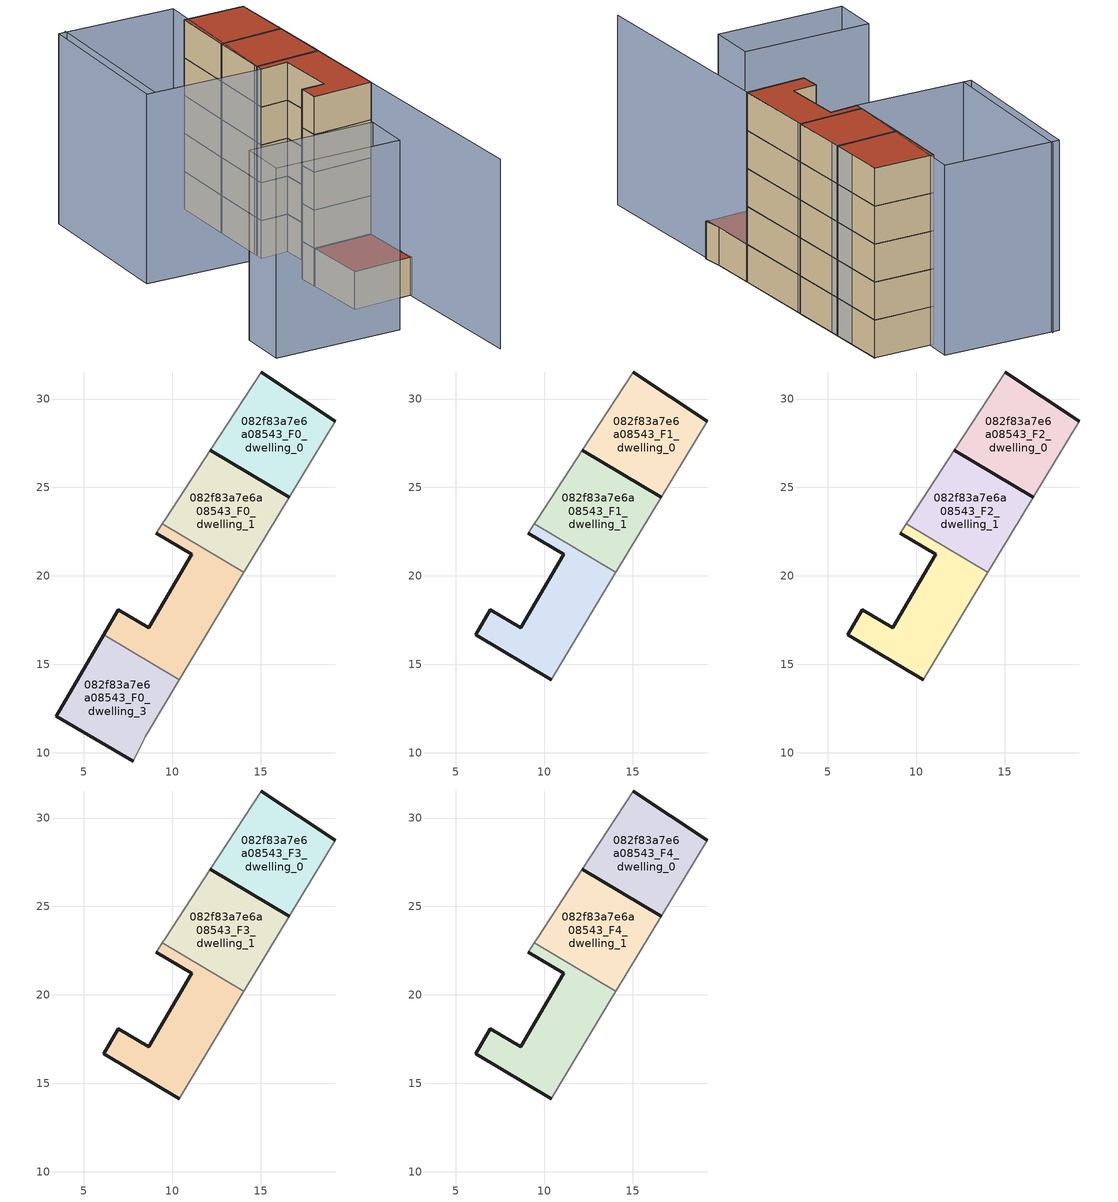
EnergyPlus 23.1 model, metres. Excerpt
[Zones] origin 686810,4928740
082f83a7e6a08543_F0_dwelling_0
 floor ground (EU_floor_Construction): 16.61,24.46 19.2,28.76 15.02,31.53 12.15,27.11 z0
 wall outside (EU_wall_Construction): 15.02,31.53 19.2,28.76 / 16.61,24.46 12.15,27.11 z0:3
 wall adiabatic (EU_wall_Construction): 12.15,27.11 15.02,31.53 / 19.2,28.76 16.61,24.46 z0:3
082f83a7e6a08543_F0_dwelling_1
 floor ground (EU_floor_Construction): 14.1,20.3 16.61,24.46 12.15,27.11 9.63,23.24 9.43,22.94 14.04,20.2 z0
 wall outside (EU_wall_Construction): 12.15,27.11 16.61,24.46 z0:3
 wall adiabatic (EU_wall_Construction): 9.43,22.94 9.63,23.24 12.15,27.11 / 16.61,24.46 14.1,20.3 14.04,20.2 z0:3
 wall to 082f83a7e6a08543_F0_dwelling_2 (EU_wall_Construction): 14.04,20.2 9.43,22.94 z0:3
082f83a7e6a08543_F0_dwelling_2
 floor ground (EU_floor_Construction): 10.39,14.13 14.04,20.2 9.43,22.94 9.08,22.4 11.08,21.24 8.65,17.08 6.94,18.09 6.11,16.67 z0
 wall outside (EU_wall_Construction): 6.11,16.67 6.94,18.09 8.65,17.08 11.08,21.24 9.08,22.4 z0:3
 wall adiabatic (EU_wall_Construction): 9.08,22.4 9.43,22.94 / 14.04,20.2 10.39,14.13 z0:3
 wall to 082f83a7e6a08543_F0_dwelling_3 (EU_wall_Construction): 10.39,14.13 6.11,16.67 z0:3
082f83a7e6a08543_F0_dwelling_3
 floor ground (EU_floor_Construction): 8.46,10.92 10.39,14.13 6.11,16.67 3.44,12.08 7.8,9.54 z0
 wall outside (EU_wall_Construction): 7.8,9.54 3.44,12.08 6.11,16.67 z0:3
 wall adiabatic (EU_wall_Construction): 10.39,14.13 8.46,10.92 7.8,9.54 z0:3
 roof outside (EU_roof_Construction): 10.39,14.13 8.46,10.92 7.8,9.54 3.44,12.08 6.11,16.67 z3
082f83a7e6a08543_F1_dwelling_0
 floor to 082f83a7e6a08543_F0_dwelling_0 (EU_floor_Construction): 16.61,24.46 19.2,28.76 15.02,31.53 12.15,27.11 z3
 wall outside (EU_wall_Construction): 15.02,31.53 19.2,28.76 / 16.61,24.46 12.15,27.11 z3:6
 wall adiabatic (EU_wall_Construction): 12.15,27.11 15.02,31.53 / 19.2,28.76 16.61,24.46 z3:6
082f83a7e6a08543_F1_dwelling_1
 floor to 082f83a7e6a08543_F0_dwelling_1 (EU_floor_Construction): 14.1,20.3 16.61,24.46 12.15,27.11 9.63,23.24 9.43,22.94 14.04,20.2 z3
 wall outside (EU_wall_Construction): 12.15,27.11 16.61,24.46 z3:6
 wall adiabatic (EU_wall_Construction): 9.43,22.94 9.63,23.24 12.15,27.11 / 16.61,24.46 14.1,20.3 14.04,20.2 z3:6
 wall to 082f83a7e6a08543_F1_dwelling_2 (EU_wall_Construction): 14.04,20.2 9.43,22.94 z3:6
082f83a7e6a08543_F1_dwelling_2
 floor to 082f83a7e6a08543_F0_dwelling_2 (EU_floor_Construction): 10.39,14.13 14.04,20.2 9.43,22.94 9.08,22.4 11.08,21.24 8.65,17.08 6.94,18.09 6.11,16.67 z3
 wall outside (EU_wall_Construction): 10.39,14.13 6.11,16.67 6.94,18.09 8.65,17.08 11.08,21.24 9.08,22.4 z3:6
 wall adiabatic (EU_wall_Construction): 9.08,22.4 9.43,22.94 / 14.04,20.2 10.39,14.13 z3:6
082f83a7e6a08543_F2_dwelling_0
 floor to 082f83a7e6a08543_F1_dwelling_0 (EU_floor_Construction): 16.61,24.46 19.2,28.76 15.02,31.53 12.15,27.11 z6
 wall outside (EU_wall_Construction): 15.02,31.53 19.2,28.76 / 16.61,24.46 12.15,27.11 z6:9
 wall adiabatic (EU_wall_Construction): 12.15,27.11 15.02,31.53 / 19.2,28.76 16.61,24.46 z6:9
082f83a7e6a08543_F2_dwelling_1
 floor to 082f83a7e6a08543_F1_dwelling_1 (EU_floor_Construction): 14.1,20.3 16.61,24.46 12.15,27.11 9.63,23.24 9.43,22.94 14.04,20.2 z6
 wall outside (EU_wall_Construction): 12.15,27.11 16.61,24.46 z6:9
 wall adiabatic (EU_wall_Construction): 9.43,22.94 9.63,23.24 12.15,27.11 / 16.61,24.46 14.1,20.3 14.04,20.2 z6:9
 wall to 082f83a7e6a08543_F2_dwelling_2 (EU_wall_Construction): 14.04,20.2 9.43,22.94 z6:9
082f83a7e6a08543_F2_dwelling_2
 floor to 082f83a7e6a08543_F1_dwelling_2 (EU_floor_Construction): 10.39,14.13 14.04,20.2 9.43,22.94 9.08,22.4 11.08,21.24 8.65,17.08 6.94,18.09 6.11,16.67 z6
 wall outside (EU_wall_Construction): 10.39,14.13 6.11,16.67 6.94,18.09 8.65,17.08 11.08,21.24 9.08,22.4 z6:9
 wall adiabatic (EU_wall_Construction): 9.08,22.4 9.43,22.94 / 14.04,20.2 10.39,14.13 z6:9
082f83a7e6a08543_F3_dwelling_0
 floor to 082f83a7e6a08543_F2_dwelling_0 (EU_floor_Construction): 16.61,24.46 19.2,28.76 15.02,31.53 12.15,27.11 z9
 wall outside (EU_wall_Construction): 15.02,31.53 19.2,28.76 / 16.61,24.46 12.15,27.11 z9:12
 wall adiabatic (EU_wall_Construction): 12.15,27.11 15.02,31.53 / 19.2,28.76 16.61,24.46 z9:12
082f83a7e6a08543_F3_dwelling_1
 floor to 082f83a7e6a08543_F2_dwelling_1 (EU_floor_Construction): 14.1,20.3 16.61,24.46 12.15,27.11 9.63,23.24 9.43,22.94 14.04,20.2 z9
 wall outside (EU_wall_Construction): 12.15,27.11 16.61,24.46 z9:12
 wall adiabatic (EU_wall_Construction): 9.43,22.94 9.63,23.24 12.15,27.11 / 16.61,24.46 14.1,20.3 14.04,20.2 z9:12
 wall to 082f83a7e6a08543_F3_dwelling_2 (EU_wall_Construction): 14.04,20.2 9.43,22.94 z9:12
082f83a7e6a08543_F3_dwelling_2
 floor to 082f83a7e6a08543_F2_dwelling_2 (EU_floor_Construction): 10.39,14.13 14.04,20.2 9.43,22.94 9.08,22.4 11.08,21.24 8.65,17.08 6.94,18.09 6.11,16.67 z9
 wall outside (EU_wall_Construction): 10.39,14.13 6.11,16.67 6.94,18.09 8.65,17.08 11.08,21.24 9.08,22.4 z9:12
 wall adiabatic (EU_wall_Construction): 9.08,22.4 9.43,22.94 / 14.04,20.2 10.39,14.13 z9:12
082f83a7e6a08543_F4_dwelling_0
 floor to 082f83a7e6a08543_F3_dwelling_0 (EU_floor_Construction): 16.61,24.46 19.2,28.76 15.02,31.53 12.15,27.11 z12
 wall outside (EU_wall_Construction): 15.02,31.53 19.2,28.76 / 16.61,24.46 12.15,27.11 z12:15
 wall adiabatic (EU_wall_Construction): 12.15,27.11 15.02,31.53 / 19.2,28.76 16.61,24.46 z12:15
 roof outside (EU_roof_Construction): 19.2,28.76 16.61,24.46 12.15,27.11 15.02,31.53 z15
082f83a7e6a08543_F4_dwelling_1
 floor to 082f83a7e6a08543_F3_dwelling_1 (EU_floor_Construction): 14.1,20.3 16.61,24.46 12.15,27.11 9.63,23.24 9.43,22.94 14.04,20.2 z12
 wall outside (EU_wall_Construction): 12.15,27.11 16.61,24.46 z12:15
 wall adiabatic (EU_wall_Construction): 9.43,22.94 9.63,23.24 12.15,27.11 / 16.61,24.46 14.1,20.3 14.04,20.2 z12:15
 wall to 082f83a7e6a08543_F4_dwelling_2 (EU_wall_Construction): 14.04,20.2 9.43,22.94 z12:15
 roof outside (EU_roof_Construction): 16.61,24.46 14.1,20.3 14.04,20.2 9.43,22.94 9.63,23.24 12.15,27.11 z15
082f83a7e6a08543_F4_dwelling_2
 floor to 082f83a7e6a08543_F3_dwelling_2 (EU_floor_Construction): 10.39,14.13 14.04,20.2 9.43,22.94 9.08,22.4 11.08,21.24 8.65,17.08 6.94,18.09 6.11,16.67 z12
 wall outside (EU_wall_Construction): 10.39,14.13 6.11,16.67 6.94,18.09 8.65,17.08 11.08,21.24 9.08,22.4 z12:15
 wall adiabatic (EU_wall_Construction): 9.08,22.4 9.43,22.94 / 14.04,20.2 10.39,14.13 z12:15
 roof outside (EU_roof_Construction): 14.04,20.2 10.39,14.13 6.11,16.67 6.94,18.09 8.65,17.08 11.08,21.24 9.08,22.4 9.43,22.94 z15
shading: 1.46,-0.67 19.2,28.76 / 9.28,38.37 1.75,27.47 / 1.47,7.49 -7.24,13.28 / -7.24,13.28 -5.09,16.51 / -5.09,16.51 3.62,10.72 / 3.62,10.72 1.47,7.49 / 9.08,22.4 1.2,27.85 / 1.2,27.85 8.62,38.57 / 8.62,38.57 16.5,33.12 / 16.5,33.12 9.08,22.4 z0:15
[Building]
EU S2 Campaign: North Axis=0; Terrain=City; Solar Distribution=FullExterior
[Site:Location]
Bologna: Latitude=44.5; Longitude=11.25; Time Zone=1; Elevation=37
[SizingPeriod:WeatherFileDays]
AnnualSizingPeriod: Begin Month=1; Begin Day of Month=1; End Month=12; End Day of Month=31; Day of Week for Start Day=Monday; Use Weather File Daylight Saving Period=No; Use Weather File Rain and Snow Indicators=No
[MATERIAL]
EU_InternalMass_Material: Roughness=MediumRough; Thickness=0.1; Conductivity=1; Density=1800; Specific Heat=900; Thermal Absorptance=0.9; Solar Absorptance=0.7; Visible Absorptance=0.7
[MATERIAL:NOMASS] Roughness=MediumRough; Thermal Absorptance=0.9; Solar Absorptance=0.7; Visible Absorptance=0.7
Name | Thermal Resistance
EU_wall_NoMass | 0.905828
EU_roof_NoMass | 0.37593
EU_floor_NoMass | 0.67114
[CONSTRUCTION]
EU_wall_Construction: EU_wall_NoMass
EU_roof_Construction: EU_roof_NoMass
EU_floor_Construction: EU_floor_NoMass
EU_InternalMass_Construction: EU_InternalMass_Material
[ZONE] Type=1; Multiplier=1; Ceiling Height=autocalculate; Floor Area=autocalculate; Part of Total Floor Area=Yes
Name | Volume
082f83a7e6a08543_F0_dwelling_0; 082f83a7e6a08543_F1_dwelling_1; 082f83a7e6a08543_F2_dwelling_1; 082f83a7e6a08543_F3_dwelling_1; 082f83a7e6a08543_F4_dwelling_1 | 78.6877
082f83a7e6a08543_F1_dwelling_0; 082f83a7e6a08543_F2_dwelling_0; 082f83a7e6a08543_F3_dwelling_0; 082f83a7e6a08543_F4_dwelling_0 | 78.6863
082f83a7e6a08543_F0_dwelling_1 | 78.687
082f83a7e6a08543_F0_dwelling_2 | 78.6826
082f83a7e6a08543_F1_dwelling_2; 082f83a7e6a08543_F2_dwelling_2; 082f83a7e6a08543_F3_dwelling_2; 082f83a7e6a08543_F4_dwelling_2 | 78.6841
082f83a7e6a08543_F0_dwelling_3 | 78.6943
[INTERNALMASS] Construction=EU_InternalMass_Construction
Name | Zone or ZoneList | Surface Area
082f83a7e6a08543_F0_dwelling_0_EU_InternalMass | 082f83a7e6a08543_F0_dwelling_0 | 26.2308
082f83a7e6a08543_F0_dwelling_1_EU_InternalMass | 082f83a7e6a08543_F0_dwelling_1 | 26.2308
082f83a7e6a08543_F0_dwelling_2_EU_InternalMass | 082f83a7e6a08543_F0_dwelling_2 | 26.2308
082f83a7e6a08543_F0_dwelling_3_EU_InternalMass | 082f83a7e6a08543_F0_dwelling_3 | 26.2308
082f83a7e6a08543_F1_dwelling_0_EU_InternalMass | 082f83a7e6a08543_F1_dwelling_0 | 53.0058
082f83a7e6a08543_F1_dwelling_1_EU_InternalMass | 082f83a7e6a08543_F1_dwelling_1 | 26.8796
082f83a7e6a08543_F1_dwelling_2_EU_InternalMass | 082f83a7e6a08543_F1_dwelling_2 | 25.0377
082f83a7e6a08543_F2_dwelling_0_EU_InternalMass | 082f83a7e6a08543_F2_dwelling_0 | 53.0058
082f83a7e6a08543_F2_dwelling_1_EU_InternalMass | 082f83a7e6a08543_F2_dwelling_1 | 26.8796
082f83a7e6a08543_F2_dwelling_2_EU_InternalMass | 082f83a7e6a08543_F2_dwelling_2 | 25.0377
082f83a7e6a08543_F3_dwelling_0_EU_InternalMass | 082f83a7e6a08543_F3_dwelling_0 | 53.0058
082f83a7e6a08543_F3_dwelling_1_EU_InternalMass | 082f83a7e6a08543_F3_dwelling_1 | 26.8796
082f83a7e6a08543_F3_dwelling_2_EU_InternalMass | 082f83a7e6a08543_F3_dwelling_2 | 25.0377
082f83a7e6a08543_F4_dwelling_0_EU_InternalMass | 082f83a7e6a08543_F4_dwelling_0 | 53.0058
082f83a7e6a08543_F4_dwelling_1_EU_InternalMass | 082f83a7e6a08543_F4_dwelling_1 | 26.8796
082f83a7e6a08543_F4_dwelling_2_EU_InternalMass | 082f83a7e6a08543_F4_dwelling_2 | 25.0377
[OTHEREQUIPMENT] Fuel Type=Electricity; Design Level Calculation Method=Watts/Area; Power per Zone Floor Area=1; Fraction Latent=0; Fraction Radiant=0; Fraction Lost=0; Carbon Dioxide Generation Rate=0; EndUse Subcategory=EU_Step8_InternalGains
Name | Zone or ZoneList or Space or SpaceList | Schedule
EU_Step8_InternalGain_082f83a7e6a08543_F0_dwelling_0_f000 | 082f83a7e6a08543_F0_dwelling_0 | EU_Step8_GainSchedule_082f83a7e6a08543_F0_dwelling_0_f000
EU_Step8_InternalGain_082f83a7e6a08543_F0_dwelling_1_f000 | 082f83a7e6a08543_F0_dwelling_1 | EU_Step8_GainSchedule_082f83a7e6a08543_F0_dwelling_1_f000
EU_Step8_InternalGain_082f83a7e6a08543_F0_dwelling_2_f000 | 082f83a7e6a08543_F0_dwelling_2 | EU_Step8_GainSchedule_082f83a7e6a08543_F0_dwelling_2_f000
EU_Step8_InternalGain_082f83a7e6a08543_F0_dwelling_3_f000 | 082f83a7e6a08543_F0_dwelling_3 | EU_Step8_GainSchedule_082f83a7e6a08543_F0_dwelling_3_f000
EU_Step8_InternalGain_082f83a7e6a08543_F1_dwelling_0_f000 | 082f83a7e6a08543_F1_dwelling_0 | EU_Step8_GainSchedule_082f83a7e6a08543_F1_dwelling_0_f000
EU_Step8_InternalGain_082f83a7e6a08543_F1_dwelling_1_f000 | 082f83a7e6a08543_F1_dwelling_1 | EU_Step8_GainSchedule_082f83a7e6a08543_F1_dwelling_1_f000
EU_Step8_InternalGain_082f83a7e6a08543_F1_dwelling_2_f000 | 082f83a7e6a08543_F1_dwelling_2 | EU_Step8_GainSchedule_082f83a7e6a08543_F1_dwelling_2_f000
EU_Step8_InternalGain_082f83a7e6a08543_F2_dwelling_0_f000 | 082f83a7e6a08543_F2_dwelling_0 | EU_Step8_GainSchedule_082f83a7e6a08543_F2_dwelling_0_f000
EU_Step8_InternalGain_082f83a7e6a08543_F2_dwelling_1_f000 | 082f83a7e6a08543_F2_dwelling_1 | EU_Step8_GainSchedule_082f83a7e6a08543_F2_dwelling_1_f000
EU_Step8_InternalGain_082f83a7e6a08543_F2_dwelling_2_f000 | 082f83a7e6a08543_F2_dwelling_2 | EU_Step8_GainSchedule_082f83a7e6a08543_F2_dwelling_2_f000
EU_Step8_InternalGain_082f83a7e6a08543_F3_dwelling_0_f000 | 082f83a7e6a08543_F3_dwelling_0 | EU_Step8_GainSchedule_082f83a7e6a08543_F3_dwelling_0_f000
EU_Step8_InternalGain_082f83a7e6a08543_F3_dwelling_1_f000 | 082f83a7e6a08543_F3_dwelling_1 | EU_Step8_GainSchedule_082f83a7e6a08543_F3_dwelling_1_f000
EU_Step8_InternalGain_082f83a7e6a08543_F3_dwelling_2_f000 | 082f83a7e6a08543_F3_dwelling_2 | EU_Step8_GainSchedule_082f83a7e6a08543_F3_dwelling_2_f000
EU_Step8_InternalGain_082f83a7e6a08543_F4_dwelling_0_f000 | 082f83a7e6a08543_F4_dwelling_0 | EU_Step8_GainSchedule_082f83a7e6a08543_F4_dwelling_0_f000
EU_Step8_InternalGain_082f83a7e6a08543_F4_dwelling_1_f000 | 082f83a7e6a08543_F4_dwelling_1 | EU_Step8_GainSchedule_082f83a7e6a08543_F4_dwelling_1_f000
EU_Step8_InternalGain_082f83a7e6a08543_F4_dwelling_2_f000 | 082f83a7e6a08543_F4_dwelling_2 | EU_Step8_GainSchedule_082f83a7e6a08543_F4_dwelling_2_f000
[ZONEVENTILATION:DESIGNFLOWRATE] Schedule=EU_AlwaysOn; Design Flow Rate Calculation Method=AirChanges/Hour; Air Changes per Hour=0.73129; Ventilation Type=Natural; Fan Pressure Rise=0; Fan Total Efficiency=1; Constant Term Coefficient=1; Temperature Term Coefficient=0; Velocity Term Coefficient=0; Velocity Squared Term Coefficient=0; Minimum Indoor Temperature=-100; Maximum Indoor Temperature=100; Delta Temperature=-100; Minimum Outdoor Temperature=-100; Maximum Outdoor Temperature=100; Maximum Wind Speed=40
Name | Zone or ZoneList or Space or SpaceList
EU_ConstantAir_082f83a7e6a08543_F0_dwelling_0 | 082f83a7e6a08543_F0_dwelling_0
EU_ConstantAir_082f83a7e6a08543_F0_dwelling_1 | 082f83a7e6a08543_F0_dwelling_1
EU_ConstantAir_082f83a7e6a08543_F0_dwelling_2 | 082f83a7e6a08543_F0_dwelling_2
EU_ConstantAir_082f83a7e6a08543_F0_dwelling_3 | 082f83a7e6a08543_F0_dwelling_3
EU_ConstantAir_082f83a7e6a08543_F1_dwelling_0 | 082f83a7e6a08543_F1_dwelling_0
EU_ConstantAir_082f83a7e6a08543_F1_dwelling_1 | 082f83a7e6a08543_F1_dwelling_1
EU_ConstantAir_082f83a7e6a08543_F1_dwelling_2 | 082f83a7e6a08543_F1_dwelling_2
EU_ConstantAir_082f83a7e6a08543_F2_dwelling_0 | 082f83a7e6a08543_F2_dwelling_0
EU_ConstantAir_082f83a7e6a08543_F2_dwelling_1 | 082f83a7e6a08543_F2_dwelling_1
EU_ConstantAir_082f83a7e6a08543_F2_dwelling_2 | 082f83a7e6a08543_F2_dwelling_2
EU_ConstantAir_082f83a7e6a08543_F3_dwelling_0 | 082f83a7e6a08543_F3_dwelling_0
EU_ConstantAir_082f83a7e6a08543_F3_dwelling_1 | 082f83a7e6a08543_F3_dwelling_1
EU_ConstantAir_082f83a7e6a08543_F3_dwelling_2 | 082f83a7e6a08543_F3_dwelling_2
EU_ConstantAir_082f83a7e6a08543_F4_dwelling_0 | 082f83a7e6a08543_F4_dwelling_0
EU_ConstantAir_082f83a7e6a08543_F4_dwelling_1 | 082f83a7e6a08543_F4_dwelling_1
EU_ConstantAir_082f83a7e6a08543_F4_dwelling_2 | 082f83a7e6a08543_F4_dwelling_2
[HVACTEMPLATE:THERMOSTAT] Constant Heating Setpoint=20; Constant Cooling Setpoint=50
EU_HeatOnly_082f83a7e6a08543_F0_dwelling_0; EU_HeatOnly_082f83a7e6a08543_F0_dwelling_1; EU_HeatOnly_082f83a7e6a08543_F0_dwelling_2; EU_HeatOnly_082f83a7e6a08543_F0_dwelling_3; EU_HeatOnly_082f83a7e6a08543_F1_dwelling_0; EU_HeatOnly_082f83a7e6a08543_F1_dwelling_1; EU_HeatOnly_082f83a7e6a08543_F1_dwelling_2; EU_HeatOnly_082f83a7e6a08543_F2_dwelling_0; EU_HeatOnly_082f83a7e6a08543_F2_dwelling_1; EU_HeatOnly_082f83a7e6a08543_F2_dwelling_2; EU_HeatOnly_082f83a7e6a08543_F3_dwelling_0; EU_HeatOnly_082f83a7e6a08543_F3_dwelling_1; EU_HeatOnly_082f83a7e6a08543_F3_dwelling_2; EU_HeatOnly_082f83a7e6a08543_F4_dwelling_0; EU_HeatOnly_082f83a7e6a08543_F4_dwelling_1; EU_HeatOnly_082f83a7e6a08543_F4_dwelling_2
[HVACTEMPLATE:ZONE:IDEALLOADSAIRSYSTEM] System Availability Schedule=EU_AlwaysOn; Maximum Heating Supply Air Temperature=50; Minimum Cooling Supply Air Temperature=13; Maximum Heating Supply Air Humidity Ratio=0.0156; Minimum Cooling Supply Air Humidity Ratio=0.0077; Heating Limit=NoLimit; Cooling Limit=NoLimit; Heating Availability Schedule=EU_AlwaysOn; Cooling Availability Schedule=EU_CoolingOff; Dehumidification Control Type=ConstantSensibleHeatRatio; Cooling Sensible Heat Ratio=0.7; Dehumidification Setpoint=60; Humidification Control Type=None; Humidification Setpoint=30; Outdoor Air Method=None; Outdoor Air Flow Rate per Person=0.00944; Outdoor Air Flow Rate per Zone Floor Area=0; Outdoor Air Flow Rate per Zone=0; Demand Controlled Ventilation Type=None; Outdoor Air Economizer Type=NoEconomizer; Heat Recovery Type=None; Sensible Heat Recovery Effectiveness=0.7; Latent Heat Recovery Effectiveness=0.65
Name | Template Thermostat
082f83a7e6a08543_F0_dwelling_0 | EU_HeatOnly_082f83a7e6a08543_F0_dwelling_0
082f83a7e6a08543_F0_dwelling_1 | EU_HeatOnly_082f83a7e6a08543_F0_dwelling_1
082f83a7e6a08543_F0_dwelling_2 | EU_HeatOnly_082f83a7e6a08543_F0_dwelling_2
082f83a7e6a08543_F0_dwelling_3 | EU_HeatOnly_082f83a7e6a08543_F0_dwelling_3
082f83a7e6a08543_F1_dwelling_0 | EU_HeatOnly_082f83a7e6a08543_F1_dwelling_0
082f83a7e6a08543_F1_dwelling_1 | EU_HeatOnly_082f83a7e6a08543_F1_dwelling_1
082f83a7e6a08543_F1_dwelling_2 | EU_HeatOnly_082f83a7e6a08543_F1_dwelling_2
082f83a7e6a08543_F2_dwelling_0 | EU_HeatOnly_082f83a7e6a08543_F2_dwelling_0
082f83a7e6a08543_F2_dwelling_1 | EU_HeatOnly_082f83a7e6a08543_F2_dwelling_1
082f83a7e6a08543_F2_dwelling_2 | EU_HeatOnly_082f83a7e6a08543_F2_dwelling_2
082f83a7e6a08543_F3_dwelling_0 | EU_HeatOnly_082f83a7e6a08543_F3_dwelling_0
082f83a7e6a08543_F3_dwelling_1 | EU_HeatOnly_082f83a7e6a08543_F3_dwelling_1
082f83a7e6a08543_F3_dwelling_2 | EU_HeatOnly_082f83a7e6a08543_F3_dwelling_2
082f83a7e6a08543_F4_dwelling_0 | EU_HeatOnly_082f83a7e6a08543_F4_dwelling_0
082f83a7e6a08543_F4_dwelling_1 | EU_HeatOnly_082f83a7e6a08543_F4_dwelling_1
082f83a7e6a08543_F4_dwelling_2 | EU_HeatOnly_082f83a7e6a08543_F4_dwelling_2
[SIZING:ZONE] Zone Cooling Design Supply Air Temperature Input Method=SupplyAirTemperature; Zone Cooling Design Supply Air Temperature=13; Zone Heating Design Supply Air Temperature Input Method=SupplyAirTemperature; Zone Heating Design Supply Air Temperature=50; Zone Cooling Design Supply Air Humidity Ratio=0.008; Zone Heating Design Supply Air Humidity Ratio=0.008; Cooling Design Air Flow Method=DesignDay; Cooling Design Air Flow Rate=0; Cooling Minimum Air Flow per Zone Floor Area=0.000762; Cooling Minimum Air Flow=0; Cooling Minimum Air Flow Fraction=0.2; Heating Design Air Flow Method=DesignDay; Heating Design Air Flow Rate=0; Heating Maximum Air Flow per Zone Floor Area=0.002032; Heating Maximum Air Flow=0.141576; Heating Maximum Air Flow Fraction=0.3; Account for Dedicated Outdoor Air System=No; Dedicated Outdoor Air System Control Strategy=NeutralSupplyAir; Dedicated Outdoor Air Low Setpoint Temperature for Design=autosize; Dedicated Outdoor Air High Setpoint Temperature for Design=autosize; Zone Load Sizing Method=Sensible Load Only No Latent Load; Zone Latent Cooling Design Supply Air Humidity Ratio Input Method=HumidityRatioDifference; Zone Cooling Design Supply Air Humidity Ratio Difference=0.005; Zone Latent Heating Design Supply Air Humidity Ratio Input Method=HumidityRatioDifference; Zone Humidification Design Supply Air Humidity Ratio Difference=0.005
082f83a7e6a08543_F0_dwelling_0; 082f83a7e6a08543_F0_dwelling_1; 082f83a7e6a08543_F0_dwelling_2; 082f83a7e6a08543_F0_dwelling_3; 082f83a7e6a08543_F1_dwelling_0; 082f83a7e6a08543_F1_dwelling_1; 082f83a7e6a08543_F1_dwelling_2; 082f83a7e6a08543_F2_dwelling_0; 082f83a7e6a08543_F2_dwelling_1; 082f83a7e6a08543_F2_dwelling_2; 082f83a7e6a08543_F3_dwelling_0; 082f83a7e6a08543_F3_dwelling_1; 082f83a7e6a08543_F3_dwelling_2; 082f83a7e6a08543_F4_dwelling_0; 082f83a7e6a08543_F4_dwelling_1; 082f83a7e6a08543_F4_dwelling_2
[SCHEDULE:CONSTANT]
Name | Hourly Value
EU_AlwaysOn | 1
EU_CoolingOff | 0
[SCHEDULE:FILE] Column Number=1; Rows to Skip at Top=0; Number of Hours of Data=8760; Column Separator=Comma; Interpolate to Timestep=No; Minutes per Item=60; Adjust Schedule for Daylight Savings=Yes
Name | File
EU_Step8_GainSchedule_082f83a7e6a08543_F0_dwelling_0_f000 | ../../schedules/082f83a7e6a08543/082f83a7e6a08543_F0_dwelling_0_f000_gain.csv
EU_Step8_GainSchedule_082f83a7e6a08543_F0_dwelling_1_f000 | ../../schedules/082f83a7e6a08543/082f83a7e6a08543_F0_dwelling_1_f000_gain.csv
EU_Step8_GainSchedule_082f83a7e6a08543_F0_dwelling_2_f000 | ../../schedules/082f83a7e6a08543/082f83a7e6a08543_F0_dwelling_2_f000_gain.csv
EU_Step8_GainSchedule_082f83a7e6a08543_F0_dwelling_3_f000 | ../../schedules/082f83a7e6a08543/082f83a7e6a08543_F0_dwelling_3_f000_gain.csv
EU_Step8_GainSchedule_082f83a7e6a08543_F1_dwelling_0_f000 | ../../schedules/082f83a7e6a08543/082f83a7e6a08543_F1_dwelling_0_f000_gain.csv
EU_Step8_GainSchedule_082f83a7e6a08543_F1_dwelling_1_f000 | ../../schedules/082f83a7e6a08543/082f83a7e6a08543_F1_dwelling_1_f000_gain.csv
EU_Step8_GainSchedule_082f83a7e6a08543_F1_dwelling_2_f000 | ../../schedules/082f83a7e6a08543/082f83a7e6a08543_F1_dwelling_2_f000_gain.csv
EU_Step8_GainSchedule_082f83a7e6a08543_F2_dwelling_0_f000 | ../../schedules/082f83a7e6a08543/082f83a7e6a08543_F2_dwelling_0_f000_gain.csv
EU_Step8_GainSchedule_082f83a7e6a08543_F2_dwelling_1_f000 | ../../schedules/082f83a7e6a08543/082f83a7e6a08543_F2_dwelling_1_f000_gain.csv
EU_Step8_GainSchedule_082f83a7e6a08543_F2_dwelling_2_f000 | ../../schedules/082f83a7e6a08543/082f83a7e6a08543_F2_dwelling_2_f000_gain.csv
EU_Step8_GainSchedule_082f83a7e6a08543_F3_dwelling_0_f000 | ../../schedules/082f83a7e6a08543/082f83a7e6a08543_F3_dwelling_0_f000_gain.csv
EU_Step8_GainSchedule_082f83a7e6a08543_F3_dwelling_1_f000 | ../../schedules/082f83a7e6a08543/082f83a7e6a08543_F3_dwelling_1_f000_gain.csv
EU_Step8_GainSchedule_082f83a7e6a08543_F3_dwelling_2_f000 | ../../schedules/082f83a7e6a08543/082f83a7e6a08543_F3_dwelling_2_f000_gain.csv
EU_Step8_GainSchedule_082f83a7e6a08543_F4_dwelling_0_f000 | ../../schedules/082f83a7e6a08543/082f83a7e6a08543_F4_dwelling_0_f000_gain.csv
EU_Step8_GainSchedule_082f83a7e6a08543_F4_dwelling_1_f000 | ../../schedules/082f83a7e6a08543/082f83a7e6a08543_F4_dwelling_1_f000_gain.csv
EU_Step8_GainSchedule_082f83a7e6a08543_F4_dwelling_2_f000 | ../../schedules/082f83a7e6a08543/082f83a7e6a08543_F4_dwelling_2_f000_gain.csv
